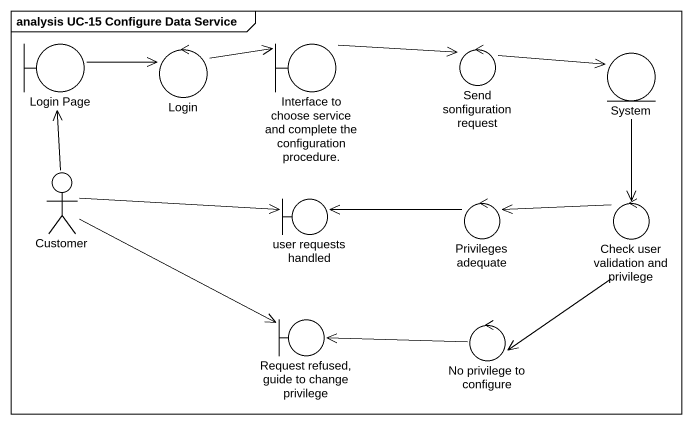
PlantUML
@startuml
mainframe analysis UC-15 Configure Data Service
boundary "Login Page" as Login_Page
control Login
boundary "Interface to choose service and complete the configuration procedure." as Interface_to_choose_service
control "Send sonfiguration request" as Send_sonfiguration_request
entity System
actor Customer
boundary "user requests handled" as user_requests_handled
control "Privileges adequate" as Privileges_adequate
control "Check user validation and privilege" as Check_user_validation_and
boundary "Request refused, guide to change privilege" as Request_refused_guide_to
control "No privilege to configure" as No_privilege_to_configure
Login_Page -right-> Login
Login -right-> Interface_to_choose_service
Interface_to_choose_service -right-> Send_sonfiguration_request
Send_sonfiguration_request -right-> System
System --> Check_user_validation_and
Customer -up-> Login_Page
Customer -right-> user_requests_handled
Customer -right-> Request_refused_guide_to
Privileges_adequate -left-> user_requests_handled
Check_user_validation_and -left-> Privileges_adequate
Check_user_validation_and --> No_privilege_to_configure
No_privilege_to_configure -left-> Request_refused_guide_to
@enduml
